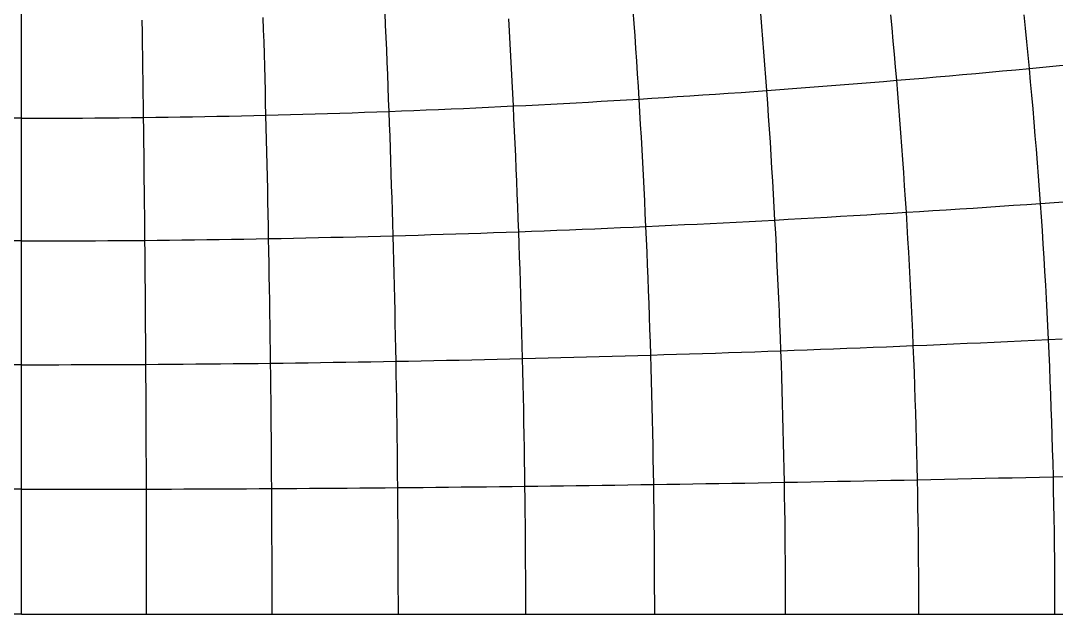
# Model space of a CAD drawing. Header units: metres. Extents: x -3.79 to 3.79, y -1 to 0.
# Drawn here: x -0.0001 to 0.0903, y -1 to -0.9482 of the extents above; entities that cross this region are included whole.
import ezdxf

# ---------------------------------------------------------------- set-up
doc = ezdxf.new("R2010")
doc.units = ezdxf.units.M

msp = doc.modelspace()

# ---------------------------------------------------------------- linework, layer by layer
for p, q in [((0, -0.948247), (0, -0.947196)), ((0.021127, -0.94899), (0.021096, -0.94793)), ((0.031771, -0.9486), (0.031724, -0.947532)), ((0.05346, -0.948439), (0.053381, -0.947343)), ((0.064601, -0.948699), (0.064509, -0.947584)), ((0.07597, -0.948841), (0.075864, -0.947703)), ((0.087602, -0.948869), (0.087482, -0.947704)), ((0, -0.949301), (0, -0.948247)), ((0.010548, -0.949223), (0.010532, -0.948168)), ((0.031817, -0.94967), (0.031771, -0.9486)), ((0.042574, -0.949133), (0.042512, -0.948052)), ((0.053536, -0.949536), (0.05346, -0.948439)), ((0.064692, -0.949816), (0.064601, -0.948699)), ((0.076075, -0.949981), (0.07597, -0.948841)), ((0.08772, -0.950036), (0.087602, -0.948869)), ((0, -0.950356), (0, -0.949301)), ((0.010563, -0.95028), (0.010548, -0.949223)), ((0.021158, -0.950051), (0.021127, -0.94899)), ((0.031863, -0.950741), (0.031817, -0.94967)), ((0.042634, -0.950215), (0.042574, -0.949133)), ((0.053611, -0.950634), (0.053536, -0.949536)), ((0.06478, -0.950934), (0.064692, -0.949816)), ((0, -0.951412), (0, -0.950356)), ((0.010578, -0.951338), (0.010563, -0.95028)), ((0.021188, -0.951114), (0.021158, -0.950051)), ((0.031907, -0.951813), (0.031863, -0.950741)), ((0.042694, -0.951299), (0.042634, -0.950215)), ((0.053684, -0.951734), (0.053611, -0.950634)), ((0.076177, -0.951122), (0.076075, -0.949981)), ((0.087835, -0.951204), (0.08772, -0.950036)), ((0, -0.95247), (0, -0.951412)), ((0.010593, -0.952398), (0.010578, -0.951338)), ((0.021218, -0.952179), (0.021188, -0.951114)), ((0.042752, -0.952384), (0.042694, -0.951299)), ((0.064867, -0.952054), (0.06478, -0.950934)), ((0.076276, -0.952265), (0.076177, -0.951122)), ((0.087948, -0.952373), (0.087835, -0.951204)), ((0, -0.95353), (0, -0.95247)), ((0.010607, -0.953459), (0.010593, -0.952398)), ((0.021247, -0.953245), (0.021218, -0.952179)), ((0.031951, -0.952887), (0.031907, -0.951813)), ((0.042809, -0.953471), (0.042752, -0.952384)), ((0.053756, -0.952836), (0.053684, -0.951734)), ((0.064952, -0.953175), (0.064867, -0.952054)), ((0.076374, -0.953409), (0.076276, -0.952265)), ((0.085612, -0.952592), (0.086779, -0.952484)), ((0.086779, -0.952484), (0.087948, -0.952373)), ((0.087948, -0.952373), (0.08912, -0.952262)), ((0.088057, -0.953544), (0.087948, -0.952373)), ((0.08912, -0.952262), (0.090294, -0.952148)), ((0.090294, -0.952148), (0.091471, -0.952033)), ((0.021275, -0.954312), (0.021247, -0.953245)), ((0.031993, -0.953963), (0.031951, -0.952887)), ((0.053826, -0.953939), (0.053756, -0.952836)), ((0.065034, -0.954298), (0.064952, -0.953175)), ((0.07523, -0.953504), (0.076374, -0.953409)), ((0.076374, -0.953409), (0.07752, -0.953312)), ((0.076469, -0.954555), (0.076374, -0.953409)), ((0.07752, -0.953312), (0.078669, -0.953214)), ((0.078669, -0.953214), (0.07982, -0.953114)), ((0.07982, -0.953114), (0.080973, -0.953013)), ((0.080973, -0.953013), (0.082129, -0.95291)), ((0.082129, -0.95291), (0.083288, -0.952806)), ((0.083288, -0.952806), (0.084449, -0.9527)), ((0.084449, -0.9527), (0.085612, -0.952592)), ((0, -0.954591), (0, -0.95353)), ((0.010621, -0.954521), (0.010607, -0.953459)), ((0.021302, -0.955381), (0.021275, -0.954312)), ((0.032035, -0.955039), (0.031993, -0.953963)), ((0.042865, -0.954559), (0.042809, -0.953471)), ((0.053894, -0.955043), (0.053826, -0.953939)), ((0.063912, -0.954379), (0.065034, -0.954298)), ((0.065034, -0.954298), (0.066159, -0.954215)), ((0.065115, -0.955422), (0.065034, -0.954298)), ((0.066159, -0.954215), (0.067285, -0.954132)), ((0.067285, -0.954132), (0.068414, -0.954046)), ((0.068414, -0.954046), (0.069544, -0.95396)), ((0.069544, -0.95396), (0.070677, -0.953871)), ((0.070677, -0.953871), (0.071812, -0.953782)), ((0.071812, -0.953782), (0.072949, -0.953691)), ((0.072949, -0.953691), (0.074088, -0.953598)), ((0.074088, -0.953598), (0.07523, -0.953504)), ((0.088165, -0.954717), (0.088057, -0.953544)), ((0, -0.955653), (0, -0.954591)), ((0.010635, -0.955585), (0.010621, -0.954521)), ((0.032075, -0.956118), (0.032035, -0.955039)), ((0.042919, -0.955649), (0.042865, -0.954559)), ((0.049486, -0.955302), (0.050586, -0.95524)), ((0.050586, -0.95524), (0.051687, -0.955176)), ((0.051687, -0.955176), (0.05279, -0.95511)), ((0.05279, -0.95511), (0.053894, -0.955043)), ((0.053894, -0.955043), (0.055, -0.954975)), ((0.053961, -0.956149), (0.053894, -0.955043)), ((0.055, -0.954975), (0.056108, -0.954905)), ((0.056108, -0.954905), (0.057217, -0.954834)), ((0.057217, -0.954834), (0.058329, -0.954762)), ((0.058329, -0.954762), (0.059442, -0.954688)), ((0.059442, -0.954688), (0.060556, -0.954613)), ((0.060556, -0.954613), (0.061673, -0.954536)), ((0.061673, -0.954536), (0.062791, -0.954458)), ((0.062791, -0.954458), (0.063912, -0.954379)), ((0.076561, -0.955702), (0.076469, -0.954555)), ((0.088269, -0.955891), (0.088165, -0.954717)), ((0, -0.956717), (0, -0.955653)), ((0.010648, -0.95665), (0.010635, -0.955585)), ((0.021329, -0.956451), (0.021302, -0.955381)), ((0.029919, -0.956195), (0.030997, -0.956157)), ((0.030997, -0.956157), (0.032075, -0.956118)), ((0.032075, -0.956118), (0.033155, -0.956077)), ((0.032115, -0.957197), (0.032075, -0.956118)), ((0.033155, -0.956077), (0.034235, -0.956035)), ((0.034235, -0.956035), (0.035317, -0.955991)), ((0.035317, -0.955991), (0.036399, -0.955947)), ((0.036399, -0.955947), (0.037483, -0.9559)), ((0.037483, -0.9559), (0.038568, -0.955853)), ((0.038568, -0.955853), (0.039654, -0.955804)), ((0.039654, -0.955804), (0.040741, -0.955754)), ((0.040741, -0.955754), (0.041829, -0.955702)), ((0.041829, -0.955702), (0.042919, -0.955649)), ((0.042919, -0.955649), (0.04401, -0.955595)), ((0.042972, -0.95674), (0.042919, -0.955649)), ((0.04401, -0.955595), (0.045103, -0.955539)), ((0.045103, -0.955539), (0.046197, -0.955482)), ((0.046197, -0.955482), (0.047292, -0.955423)), ((0.047292, -0.955423), (0.048388, -0.955364)), ((0.048388, -0.955364), (0.049486, -0.955302)), ((0.054026, -0.957256), (0.053961, -0.956149)), ((0.065194, -0.956547), (0.065115, -0.955422)), ((0.076651, -0.956851), (0.076561, -0.955702)), ((0.08837, -0.957066), (0.088269, -0.955891)), ((0, -0.956717), (-0.001064, -0.956716)), ((0, -0.956717), (0.001064, -0.956716)), ((0, -0.957782), (0, -0.956717)), ((0.001064, -0.956716), (0.002129, -0.956714)), ((0.002129, -0.956714), (0.003193, -0.956711)), ((0.003193, -0.956711), (0.004258, -0.956706)), ((0.004258, -0.956706), (0.005322, -0.9567)), ((0.005322, -0.9567), (0.006387, -0.956693)), ((0.006387, -0.956693), (0.007452, -0.956684)), ((0.007452, -0.956684), (0.008517, -0.956674)), ((0.008517, -0.956674), (0.009583, -0.956663)), ((0.009583, -0.956663), (0.010648, -0.95665)), ((0.010648, -0.95665), (0.011715, -0.956636)), ((0.010662, -0.957717), (0.010648, -0.95665)), ((0.011715, -0.956636), (0.012781, -0.956621)), ((0.012781, -0.956621), (0.013848, -0.956605)), ((0.013848, -0.956605), (0.014915, -0.956587)), ((0.014915, -0.956587), (0.015983, -0.956567)), ((0.015983, -0.956567), (0.017051, -0.956547)), ((0.017051, -0.956547), (0.01812, -0.956525)), ((0.01812, -0.956525), (0.019189, -0.956501)), ((0.019189, -0.956501), (0.020259, -0.956477)), ((0.020259, -0.956477), (0.021329, -0.956451)), ((0.021329, -0.956451), (0.022401, -0.956424)), ((0.021356, -0.957522), (0.021329, -0.956451)), ((0.022401, -0.956424), (0.023472, -0.956395)), ((0.023472, -0.956395), (0.024545, -0.956365)), ((0.024545, -0.956365), (0.025618, -0.956334)), ((0.025618, -0.956334), (0.026692, -0.956301)), ((0.026692, -0.956301), (0.027767, -0.956267)), ((0.027767, -0.956267), (0.028843, -0.956232)), ((0.028843, -0.956232), (0.029919, -0.956195)), ((0.043024, -0.957833), (0.042972, -0.95674)), ((0.06527, -0.957674), (0.065194, -0.956547)), ((0.076739, -0.958001), (0.076651, -0.956851)), ((0.088469, -0.958243), (0.08837, -0.957066)), ((0, -0.958848), (0, -0.957782)), ((0.010674, -0.958785), (0.010662, -0.957717)), ((0.021381, -0.958595), (0.021356, -0.957522)), ((0.032154, -0.958278), (0.032115, -0.957197)), ((0.043074, -0.958926), (0.043024, -0.957833)), ((0.054089, -0.958365), (0.054026, -0.957256)), ((0.065345, -0.958802), (0.06527, -0.957674)), ((0, -0.959915), (0, -0.958848)), ((0.010687, -0.959854), (0.010674, -0.958785)), ((0.021406, -0.959669), (0.021381, -0.958595)), ((0.032191, -0.95936), (0.032154, -0.958278)), ((0.054151, -0.959475), (0.054089, -0.958365)), ((0.065418, -0.959932), (0.065345, -0.958802)), ((0.076825, -0.959152), (0.076739, -0.958001)), ((0.088565, -0.959421), (0.088469, -0.958243)), ((0.021431, -0.960744), (0.021406, -0.959669)), ((0.032228, -0.960444), (0.032191, -0.95936)), ((0.043123, -0.960021), (0.043074, -0.958926)), ((0.054211, -0.960586), (0.054151, -0.959475)), ((0.076908, -0.960305), (0.076825, -0.959152)), ((0.088659, -0.960601), (0.088565, -0.959421)), ((0, -0.960984), (0, -0.959915)), ((0.010699, -0.960924), (0.010687, -0.959854)), ((0.032263, -0.961529), (0.032228, -0.960444)), ((0.043171, -0.961118), (0.043123, -0.960021)), ((0.05427, -0.961698), (0.054211, -0.960586)), ((0.065488, -0.961063), (0.065418, -0.959932)), ((0.076989, -0.961459), (0.076908, -0.960305)), ((0.088749, -0.961781), (0.088659, -0.960601)), ((0, -0.962054), (0, -0.960984)), ((0.010711, -0.961996), (0.010699, -0.960924)), ((0.021454, -0.961821), (0.021431, -0.960744)), ((0.032298, -0.962614), (0.032263, -0.961529)), ((0.043218, -0.962215), (0.043171, -0.961118)), ((0.065557, -0.962194), (0.065488, -0.961063)), ((0.077067, -0.962614), (0.076989, -0.961459)), ((0, -0.963125), (0, -0.962054)), ((0.010722, -0.963069), (0.010711, -0.961996)), ((0.021477, -0.962899), (0.021454, -0.961821)), ((0.043263, -0.963314), (0.043218, -0.962215)), ((0.054326, -0.962812), (0.05427, -0.961698)), ((0.065624, -0.963328), (0.065557, -0.962194)), ((0.088837, -0.962963), (0.088749, -0.961781)), ((0, -0.964198), (0, -0.963125)), ((0.010733, -0.964143), (0.010722, -0.963069)), ((0.0215, -0.963977), (0.021477, -0.962899)), ((0.032332, -0.963702), (0.032298, -0.962614)), ((0.043306, -0.964413), (0.043263, -0.963314)), ((0.054381, -0.963927), (0.054326, -0.962812)), ((0.065688, -0.964462), (0.065624, -0.963328)), ((0.077144, -0.96377), (0.077067, -0.962614)), ((0.088922, -0.964146), (0.088837, -0.962963)), ((0, -0.965271), (0, -0.964198)), ((0.010744, -0.965218), (0.010733, -0.964143)), ((0.021521, -0.965057), (0.0215, -0.963977)), ((0.032364, -0.96479), (0.032332, -0.963702)), ((0.054435, -0.965042), (0.054381, -0.963927)), ((0.077217, -0.964927), (0.077144, -0.96377)), ((0.08656, -0.964312), (0.08774, -0.96423)), ((0.08774, -0.96423), (0.088922, -0.964146)), ((0.088922, -0.964146), (0.090107, -0.964062)), ((0.089005, -0.965331), (0.088922, -0.964146)), ((0.090107, -0.964062), (0.091295, -0.963977)), ((0.021542, -0.966138), (0.021521, -0.965057)), ((0.032396, -0.965879), (0.032364, -0.96479)), ((0.043349, -0.965514), (0.043306, -0.964413)), ((0.054487, -0.966159), (0.054435, -0.965042)), ((0.065751, -0.965597), (0.065688, -0.964462)), ((0.072604, -0.965208), (0.073754, -0.96514)), ((0.073754, -0.96514), (0.074906, -0.96507)), ((0.074906, -0.96507), (0.07606, -0.964999)), ((0.07606, -0.964999), (0.077217, -0.964927)), ((0.077217, -0.964927), (0.078376, -0.964854)), ((0.077288, -0.966086), (0.077217, -0.964927)), ((0.078376, -0.964854), (0.079538, -0.96478)), ((0.079538, -0.96478), (0.080702, -0.964705)), ((0.080702, -0.964705), (0.081868, -0.964628)), ((0.081868, -0.964628), (0.083038, -0.964551)), ((0.083038, -0.964551), (0.084209, -0.964472)), ((0.084209, -0.964472), (0.085384, -0.964393)), ((0.085384, -0.964393), (0.08656, -0.964312)), ((0, -0.966345), (0, -0.965271)), ((0.010755, -0.966294), (0.010744, -0.965218)), ((0.032427, -0.966969), (0.032396, -0.965879)), ((0.04339, -0.966616), (0.043349, -0.965514)), ((0.055605, -0.966108), (0.056725, -0.966055)), ((0.056725, -0.966055), (0.057847, -0.966002)), ((0.057847, -0.966002), (0.05897, -0.965947)), ((0.05897, -0.965947), (0.060096, -0.965892)), ((0.060096, -0.965892), (0.061223, -0.965835)), ((0.061223, -0.965835), (0.062352, -0.965777)), ((0.062352, -0.965777), (0.063483, -0.965718)), ((0.063483, -0.965718), (0.064616, -0.965658)), ((0.064616, -0.965658), (0.065751, -0.965597)), ((0.065751, -0.965597), (0.066888, -0.965535)), ((0.065811, -0.966734), (0.065751, -0.965597)), ((0.066888, -0.965535), (0.068027, -0.965472)), ((0.068027, -0.965472), (0.069168, -0.965408)), ((0.069168, -0.965408), (0.070311, -0.965342)), ((0.070311, -0.965342), (0.071456, -0.965276)), ((0.071456, -0.965276), (0.072604, -0.965208)), ((0.077357, -0.967245), (0.077288, -0.966086)), ((0.089084, -0.966516), (0.089005, -0.965331)), ((0, -0.967421), (0, -0.966345)), ((0.010765, -0.967371), (0.010755, -0.966294)), ((0.021563, -0.96722), (0.021542, -0.966138)), ((0.030247, -0.967028), (0.031337, -0.966999)), ((0.031337, -0.966999), (0.032427, -0.966969)), ((0.032427, -0.966969), (0.033518, -0.966938)), ((0.032456, -0.96806), (0.032427, -0.966969)), ((0.033518, -0.966938), (0.03461, -0.966907)), ((0.03461, -0.966907), (0.035704, -0.966874)), ((0.035704, -0.966874), (0.036798, -0.96684)), ((0.036798, -0.96684), (0.037894, -0.966805)), ((0.037894, -0.966805), (0.038991, -0.96677)), ((0.038991, -0.96677), (0.040089, -0.966733)), ((0.040089, -0.966733), (0.041188, -0.966695)), ((0.041188, -0.966695), (0.042288, -0.966656)), ((0.042288, -0.966656), (0.04339, -0.966616)), ((0.04339, -0.966616), (0.044493, -0.966575)), ((0.04343, -0.967719), (0.04339, -0.966616)), ((0.044493, -0.966575), (0.045598, -0.966533)), ((0.045598, -0.966533), (0.046704, -0.96649)), ((0.046704, -0.96649), (0.047811, -0.966446)), ((0.047811, -0.966446), (0.04892, -0.966401)), ((0.04892, -0.966401), (0.05003, -0.966355)), ((0.05003, -0.966355), (0.051142, -0.966307)), ((0.051142, -0.966307), (0.052255, -0.966259)), ((0.052255, -0.966259), (0.05337, -0.96621)), ((0.05337, -0.96621), (0.054487, -0.966159)), ((0.054487, -0.966159), (0.055605, -0.966108)), ((0.054537, -0.967277), (0.054487, -0.966159)), ((0.06587, -0.967871), (0.065811, -0.966734)), ((0.089161, -0.967702), (0.089084, -0.966516)), ((0, -0.967421), (-0.001076, -0.96742)), ((0, -0.967421), (0.001076, -0.96742)), ((0, -0.968497), (0, -0.967421)), ((0.001076, -0.96742), (0.002152, -0.967419)), ((0.002152, -0.967419), (0.003228, -0.967416)), ((0.003228, -0.967416), (0.004304, -0.967413)), ((0.004304, -0.967413), (0.00538, -0.967408)), ((0.00538, -0.967408), (0.006457, -0.967403)), ((0.006457, -0.967403), (0.007534, -0.967396)), ((0.007534, -0.967396), (0.00861, -0.967389)), ((0.00861, -0.967389), (0.009688, -0.96738)), ((0.009688, -0.96738), (0.010765, -0.967371)), ((0.010765, -0.967371), (0.011843, -0.96736)), ((0.010775, -0.968449), (0.010765, -0.967371)), ((0.011843, -0.96736), (0.012921, -0.967349)), ((0.012921, -0.967349), (0.013999, -0.967336)), ((0.013999, -0.967336), (0.015078, -0.967323)), ((0.015078, -0.967323), (0.016158, -0.967308)), ((0.016158, -0.967308), (0.017238, -0.967293)), ((0.017238, -0.967293), (0.018318, -0.967276)), ((0.018318, -0.967276), (0.019399, -0.967258)), ((0.019399, -0.967258), (0.020481, -0.96724)), ((0.020481, -0.96724), (0.021563, -0.96722)), ((0.021563, -0.96722), (0.022646, -0.9672)), ((0.021583, -0.968303), (0.021563, -0.96722)), ((0.022646, -0.9672), (0.023729, -0.967178)), ((0.023729, -0.967178), (0.024814, -0.967156)), ((0.024814, -0.967156), (0.025899, -0.967132)), ((0.025899, -0.967132), (0.026985, -0.967107)), ((0.026985, -0.967107), (0.028071, -0.967082)), ((0.028071, -0.967082), (0.029159, -0.967055)), ((0.029159, -0.967055), (0.030247, -0.967028)), ((0.043468, -0.968823), (0.04343, -0.967719)), ((0.054585, -0.968396), (0.054537, -0.967277)), ((0.065926, -0.96901), (0.06587, -0.967871)), ((0.077424, -0.968406), (0.077357, -0.967245)), ((0.089235, -0.96889), (0.089161, -0.967702)), ((0, -0.969575), (0, -0.968497)), ((0.010784, -0.969528), (0.010775, -0.968449)), ((0.021602, -0.969387), (0.021583, -0.968303)), ((0.032485, -0.969153), (0.032456, -0.96806)), ((0.054632, -0.969516), (0.054585, -0.968396)), ((0.077488, -0.969568), (0.077424, -0.968406)), ((0, -0.970653), (0, -0.969575)), ((0.010793, -0.970608), (0.010784, -0.969528)), ((0.02162, -0.970472), (0.021602, -0.969387)), ((0.032513, -0.970246), (0.032485, -0.969153)), ((0.043506, -0.969928), (0.043468, -0.968823)), ((0.054677, -0.970637), (0.054632, -0.969516)), ((0.065981, -0.970149), (0.065926, -0.96901)), ((0.07755, -0.97073), (0.077488, -0.969568)), ((0.089306, -0.970078), (0.089235, -0.96889)), ((0.010802, -0.971689), (0.010793, -0.970608)), ((0.021638, -0.971558), (0.02162, -0.970472)), ((0.03254, -0.97134), (0.032513, -0.970246)), ((0.043541, -0.971034), (0.043506, -0.969928)), ((0.066033, -0.97129), (0.065981, -0.970149)), ((0.089375, -0.971268), (0.089306, -0.970078)), ((0, -0.971732), (0, -0.970653)), ((0.032565, -0.972435), (0.03254, -0.97134)), ((0.043576, -0.97214), (0.043541, -0.971034)), ((0.05472, -0.971759), (0.054677, -0.970637)), ((0.066083, -0.972431), (0.066033, -0.97129)), ((0.077609, -0.971894), (0.07755, -0.97073)), ((0.089441, -0.972458), (0.089375, -0.971268)), ((0, -0.972812), (0, -0.971732)), ((0.010811, -0.972771), (0.010802, -0.971689)), ((0.021655, -0.972645), (0.021638, -0.971558)), ((0.043609, -0.973248), (0.043576, -0.97214)), ((0.054762, -0.972882), (0.05472, -0.971759)), ((0.066132, -0.973573), (0.066083, -0.972431)), ((0.077666, -0.973058), (0.077609, -0.971894)), ((0, -0.973893), (0, -0.972812)), ((0.010819, -0.973853), (0.010811, -0.972771)), ((0.021671, -0.973733), (0.021655, -0.972645)), ((0.03259, -0.973531), (0.032565, -0.972435)), ((0.043641, -0.974356), (0.043609, -0.973248)), ((0.054802, -0.974005), (0.054762, -0.972882)), ((0.07772, -0.974223), (0.077666, -0.973058)), ((0.089504, -0.973649), (0.089441, -0.972458)), ((0, -0.974975), (0, -0.973893)), ((0.010827, -0.974937), (0.010819, -0.973853)), ((0.021687, -0.974821), (0.021671, -0.973733)), ((0.032614, -0.974628), (0.03259, -0.973531)), ((0.05484, -0.97513), (0.054802, -0.974005)), ((0.066178, -0.974716), (0.066132, -0.973573)), ((0.077773, -0.975389), (0.07772, -0.974223)), ((0.089564, -0.974841), (0.089504, -0.973649)), ((0, -0.976057), (0, -0.974975)), ((0.010834, -0.976021), (0.010827, -0.974937)), ((0.021702, -0.97591), (0.021687, -0.974821)), ((0.032636, -0.975725), (0.032614, -0.974628)), ((0.043671, -0.975466), (0.043641, -0.974356)), ((0.054877, -0.976255), (0.05484, -0.97513)), ((0.066222, -0.97586), (0.066178, -0.974716)), ((0.089621, -0.976034), (0.089564, -0.974841)), ((0.010842, -0.977106), (0.010834, -0.976021)), ((0.021717, -0.977), (0.021702, -0.97591)), ((0.032658, -0.976824), (0.032636, -0.975725)), ((0.0437, -0.976576), (0.043671, -0.975466)), ((0.066265, -0.977005), (0.066222, -0.97586)), ((0.077822, -0.976556), (0.077773, -0.975389)), ((0.08843, -0.976089), (0.089621, -0.976034)), ((0.089621, -0.976034), (0.090816, -0.975977)), ((0.089676, -0.977227), (0.089621, -0.976034)), ((0, -0.977141), (0, -0.976057)), ((0.032679, -0.977923), (0.032658, -0.976824)), ((0.043728, -0.977686), (0.0437, -0.976576)), ((0.054912, -0.977381), (0.054877, -0.976255)), ((0.06741, -0.976963), (0.068559, -0.976921)), ((0.068559, -0.976921), (0.069709, -0.976878)), ((0.069709, -0.976878), (0.070861, -0.976834)), ((0.070861, -0.976834), (0.072016, -0.97679)), ((0.072016, -0.97679), (0.073172, -0.976744)), ((0.073172, -0.976744), (0.074331, -0.976699)), ((0.074331, -0.976699), (0.075493, -0.976652)), ((0.075493, -0.976652), (0.076656, -0.976604)), ((0.076656, -0.976604), (0.077822, -0.976556)), ((0.077822, -0.976556), (0.078991, -0.976507)), ((0.07787, -0.977724), (0.077822, -0.976556)), ((0.078991, -0.976507), (0.080162, -0.976458)), ((0.080162, -0.976458), (0.081335, -0.976407)), ((0.081335, -0.976407), (0.082511, -0.976356)), ((0.082511, -0.976356), (0.083689, -0.976304)), ((0.083689, -0.976304), (0.084871, -0.976252)), ((0.084871, -0.976252), (0.086054, -0.976198)), ((0.086054, -0.976198), (0.08724, -0.976144)), ((0.08724, -0.976144), (0.08843, -0.976089)), ((0, -0.978225), (0, -0.977141)), ((0.010849, -0.978191), (0.010842, -0.977106)), ((0.02173, -0.978091), (0.021717, -0.977)), ((0.035981, -0.977859), (0.037084, -0.977836)), ((0.037084, -0.977836), (0.038189, -0.977813)), ((0.038189, -0.977813), (0.039294, -0.977789)), ((0.039294, -0.977789), (0.040401, -0.977764)), ((0.040401, -0.977764), (0.041508, -0.977739)), ((0.041508, -0.977739), (0.042618, -0.977713)), ((0.042618, -0.977713), (0.043728, -0.977686)), ((0.043728, -0.977686), (0.04484, -0.977659)), ((0.043754, -0.978798), (0.043728, -0.977686)), ((0.04484, -0.977659), (0.045953, -0.977631)), ((0.045953, -0.977631), (0.047067, -0.977602)), ((0.047067, -0.977602), (0.048183, -0.977572)), ((0.048183, -0.977572), (0.049301, -0.977542)), ((0.049301, -0.977542), (0.05042, -0.977511)), ((0.05042, -0.977511), (0.05154, -0.97748)), ((0.05154, -0.97748), (0.052662, -0.977447)), ((0.052662, -0.977447), (0.053786, -0.977414)), ((0.053786, -0.977414), (0.054912, -0.977381)), ((0.054912, -0.977381), (0.056039, -0.977346)), ((0.054945, -0.978507), (0.054912, -0.977381)), ((0.056039, -0.977346), (0.057168, -0.977311)), ((0.057168, -0.977311), (0.058298, -0.977275)), ((0.058298, -0.977275), (0.05943, -0.977239)), ((0.05943, -0.977239), (0.060565, -0.977202)), ((0.060565, -0.977202), (0.061701, -0.977164)), ((0.061701, -0.977164), (0.062839, -0.977125)), ((0.062839, -0.977125), (0.063979, -0.977086)), ((0.063979, -0.977086), (0.065121, -0.977046)), ((0.065121, -0.977046), (0.066265, -0.977005)), ((0.066265, -0.977005), (0.06741, -0.976963)), ((0.066305, -0.97815), (0.066265, -0.977005)), ((0.077915, -0.978892), (0.07787, -0.977724)), ((0.089728, -0.978422), (0.089676, -0.977227)), ((0, -0.978225), (-0.001084, -0.978224)), ((0, -0.978225), (0.001084, -0.978224)), ((0, -0.979309), (0, -0.978225)), ((0.001084, -0.978224), (0.002169, -0.978223)), ((0.002169, -0.978223), (0.003253, -0.978222)), ((0.003253, -0.978222), (0.004338, -0.978219)), ((0.004338, -0.978219), (0.005422, -0.978216)), ((0.005422, -0.978216), (0.006507, -0.978213)), ((0.006507, -0.978213), (0.007592, -0.978208)), ((0.007592, -0.978208), (0.008677, -0.978203)), ((0.008677, -0.978203), (0.009763, -0.978198)), ((0.009763, -0.978198), (0.010849, -0.978191)), ((0.010849, -0.978191), (0.011935, -0.978184)), ((0.010855, -0.979278), (0.010849, -0.978191)), ((0.011935, -0.978184), (0.013021, -0.978177)), ((0.013021, -0.978177), (0.014108, -0.978168)), ((0.014108, -0.978168), (0.015195, -0.978159)), ((0.015195, -0.978159), (0.016283, -0.978149)), ((0.016283, -0.978149), (0.017372, -0.978139)), ((0.017372, -0.978139), (0.01846, -0.978128)), ((0.01846, -0.978128), (0.01955, -0.978116)), ((0.01955, -0.978116), (0.02064, -0.978104)), ((0.02064, -0.978104), (0.02173, -0.978091)), ((0.02173, -0.978091), (0.022822, -0.978077)), ((0.021743, -0.979182), (0.02173, -0.978091)), ((0.022822, -0.978077), (0.023914, -0.978062)), ((0.023914, -0.978062), (0.025006, -0.978047)), ((0.025006, -0.978047), (0.0261, -0.978032)), ((0.0261, -0.978032), (0.027194, -0.978015)), ((0.027194, -0.978015), (0.028289, -0.977998)), ((0.028289, -0.977998), (0.029385, -0.97798)), ((0.029385, -0.97798), (0.030482, -0.977962)), ((0.030482, -0.977962), (0.03158, -0.977942)), ((0.03158, -0.977942), (0.032679, -0.977923)), ((0.032679, -0.977923), (0.033779, -0.977902)), ((0.032699, -0.979022), (0.032679, -0.977923)), ((0.033779, -0.977902), (0.03488, -0.977881)), ((0.03488, -0.977881), (0.035981, -0.977859)), ((0.054976, -0.979635), (0.054945, -0.978507)), ((0.066343, -0.979296), (0.066305, -0.97815)), ((0.089777, -0.979617), (0.089728, -0.978422)), ((0, -0.980395), (0, -0.979309)), ((0.010861, -0.980364), (0.010855, -0.979278)), ((0.021756, -0.980274), (0.021743, -0.979182)), ((0.032717, -0.980123), (0.032699, -0.979022)), ((0.043779, -0.97991), (0.043754, -0.978798)), ((0.055006, -0.980763), (0.054976, -0.979635)), ((0.066379, -0.980443), (0.066343, -0.979296)), ((0.077957, -0.980061), (0.077915, -0.978892)), ((0.089823, -0.980812), (0.089777, -0.979617)), ((0, -0.98148), (0, -0.980395)), ((0.010867, -0.981452), (0.010861, -0.980364)), ((0.021768, -0.981366), (0.021756, -0.980274)), ((0.032735, -0.981223), (0.032717, -0.980123)), ((0.043803, -0.981022), (0.043779, -0.97991)), ((0.066413, -0.98159), (0.066379, -0.980443)), ((0.077997, -0.981231), (0.077957, -0.980061)), ((0.010873, -0.98254), (0.010867, -0.981452)), ((0.021779, -0.98246), (0.021768, -0.981366)), ((0.032752, -0.982325), (0.032735, -0.981223)), ((0.043825, -0.982136), (0.043803, -0.981022)), ((0.055034, -0.981891), (0.055006, -0.980763)), ((0.078035, -0.982401), (0.077997, -0.981231)), ((0.089867, -0.982009), (0.089823, -0.980812)), ((0, -0.982567), (0, -0.98148)), ((0.032767, -0.983427), (0.032752, -0.982325)), ((0.043846, -0.98325), (0.043825, -0.982136)), ((0.055061, -0.98302), (0.055034, -0.981891)), ((0.066445, -0.982738), (0.066413, -0.98159)), ((0.089907, -0.983205), (0.089867, -0.982009)), ((0, -0.983654), (0, -0.982567)), ((0.010878, -0.983629), (0.010873, -0.98254)), ((0.021789, -0.983553), (0.021779, -0.98246)), ((0.043866, -0.984364), (0.043846, -0.98325)), ((0.055085, -0.98415), (0.055061, -0.98302)), ((0.066475, -0.983886), (0.066445, -0.982738)), ((0.07807, -0.983572), (0.078035, -0.982401)), ((0.089945, -0.984403), (0.089907, -0.983205)), ((0, -0.984741), (0, -0.983654)), ((0.010883, -0.984718), (0.010878, -0.983629)), ((0.021799, -0.984647), (0.021789, -0.983553)), ((0.032782, -0.98453), (0.032767, -0.983427)), ((0.055108, -0.98528), (0.055085, -0.98415)), ((0.066503, -0.985035), (0.066475, -0.983886)), ((0.078103, -0.984743), (0.07807, -0.983572)), ((0, -0.985829), (0, -0.984741)), ((0.010887, -0.985807), (0.010883, -0.984718)), ((0.021808, -0.985742), (0.021799, -0.984647)), ((0.032796, -0.985633), (0.032782, -0.98453)), ((0.043884, -0.985479), (0.043866, -0.984364)), ((0.066528, -0.986184), (0.066503, -0.985035)), ((0.078133, -0.985915), (0.078103, -0.984743)), ((0.08998, -0.985601), (0.089945, -0.984403)), ((0, -0.986918), (0, -0.985829)), ((0.010891, -0.986898), (0.010887, -0.985807)), ((0.021816, -0.986837), (0.021808, -0.985742)), ((0.032808, -0.986736), (0.032796, -0.985633)), ((0.043901, -0.986594), (0.043884, -0.985479)), ((0.05513, -0.98641), (0.055108, -0.98528)), ((0.078161, -0.987087), (0.078133, -0.985915)), ((0.090013, -0.986799), (0.08998, -0.985601)), ((0.021824, -0.987933), (0.021816, -0.986837)), ((0.03282, -0.98784), (0.032808, -0.986736)), ((0.043917, -0.98771), (0.043901, -0.986594)), ((0.055149, -0.987541), (0.05513, -0.98641)), ((0.066552, -0.987334), (0.066528, -0.986184)), ((0.090042, -0.987998), (0.090013, -0.986799)), ((0, -0.988006), (0, -0.986918)), ((0.010895, -0.987988), (0.010891, -0.986898)), ((0.043931, -0.988826), (0.043917, -0.98771)), ((0.055167, -0.988673), (0.055149, -0.987541)), ((0.066574, -0.988484), (0.066552, -0.987334)), ((0.078187, -0.98826), (0.078161, -0.987087)), ((0, -0.989096), (0, -0.988006)), ((0.010899, -0.989079), (0.010895, -0.987988)), ((0.021831, -0.989028), (0.021824, -0.987933)), ((0.032831, -0.988944), (0.03282, -0.98784)), ((0.052908, -0.988706), (0.054037, -0.98869)), ((0.054037, -0.98869), (0.055167, -0.988673)), ((0.055167, -0.988673), (0.0563, -0.988655)), ((0.055184, -0.989804), (0.055167, -0.988673)), ((0.0563, -0.988655), (0.057434, -0.988638)), ((0.057434, -0.988638), (0.05857, -0.98862)), ((0.05857, -0.98862), (0.059707, -0.988602)), ((0.059707, -0.988602), (0.060847, -0.988583)), ((0.060847, -0.988583), (0.061989, -0.988564)), ((0.061989, -0.988564), (0.063132, -0.988545)), ((0.063132, -0.988545), (0.064277, -0.988525)), ((0.064277, -0.988525), (0.065424, -0.988505)), ((0.065424, -0.988505), (0.066574, -0.988484)), ((0.066574, -0.988484), (0.067725, -0.988463)), ((0.066593, -0.989635), (0.066574, -0.988484)), ((0.067725, -0.988463), (0.068879, -0.988442)), ((0.068879, -0.988442), (0.070034, -0.988421)), ((0.070034, -0.988421), (0.071192, -0.988399)), ((0.071192, -0.988399), (0.072352, -0.988377)), ((0.072352, -0.988377), (0.073514, -0.988354)), ((0.073514, -0.988354), (0.074679, -0.988331)), ((0.074679, -0.988331), (0.075846, -0.988307)), ((0.075846, -0.988307), (0.077015, -0.988284)), ((0.077015, -0.988284), (0.078187, -0.98826)), ((0.078187, -0.98826), (0.079361, -0.988235)), ((0.07821, -0.989433), (0.078187, -0.98826)), ((0.079361, -0.988235), (0.080537, -0.98821)), ((0.080537, -0.98821), (0.081716, -0.988185)), ((0.081716, -0.988185), (0.082898, -0.988159)), ((0.082898, -0.988159), (0.084082, -0.988133)), ((0.084082, -0.988133), (0.085268, -0.988107)), ((0.085268, -0.988107), (0.086458, -0.98808)), ((0.086458, -0.98808), (0.08765, -0.988053)), ((0.08765, -0.988053), (0.088845, -0.988026)), ((0.088845, -0.988026), (0.090042, -0.987998)), ((0.090042, -0.987998), (0.091243, -0.987969)), ((0.090069, -0.989197), (0.090042, -0.987998)), ((0, -0.989096), (-0.001089, -0.989095)), ((0, -0.989096), (0.001089, -0.989095)), ((0, -0.990185), (0, -0.989096)), ((0.001089, -0.989095), (0.002179, -0.989095)), ((0.002179, -0.989095), (0.003268, -0.989094)), ((0.003268, -0.989094), (0.004358, -0.989093)), ((0.004358, -0.989093), (0.005447, -0.989091)), ((0.005447, -0.989091), (0.006537, -0.98909)), ((0.006537, -0.98909), (0.007627, -0.989087)), ((0.007627, -0.989087), (0.008717, -0.989085)), ((0.008717, -0.989085), (0.009808, -0.989082)), ((0.009808, -0.989082), (0.010899, -0.989079)), ((0.010899, -0.989079), (0.01199, -0.989075)), ((0.010902, -0.99017), (0.010899, -0.989079)), ((0.01199, -0.989075), (0.013081, -0.989071)), ((0.013081, -0.989071), (0.014173, -0.989067)), ((0.014173, -0.989067), (0.015266, -0.989063)), ((0.015266, -0.989063), (0.016359, -0.989058)), ((0.016359, -0.989058), (0.017452, -0.989053)), ((0.017452, -0.989053), (0.018546, -0.989047)), ((0.018546, -0.989047), (0.01964, -0.989041)), ((0.01964, -0.989041), (0.020735, -0.989035)), ((0.020735, -0.989035), (0.021831, -0.989028)), ((0.021831, -0.989028), (0.022927, -0.989022)), ((0.021837, -0.990125), (0.021831, -0.989028)), ((0.022927, -0.989022), (0.024025, -0.989014)), ((0.024025, -0.989014), (0.025122, -0.989007)), ((0.025122, -0.989007), (0.026221, -0.988999)), ((0.026221, -0.988999), (0.02732, -0.988991)), ((0.02732, -0.988991), (0.028421, -0.988982)), ((0.028421, -0.988982), (0.029522, -0.988973)), ((0.029522, -0.988973), (0.030624, -0.988964)), ((0.030624, -0.988964), (0.031727, -0.988954)), ((0.031727, -0.988954), (0.032831, -0.988944)), ((0.032831, -0.988944), (0.033936, -0.988934)), ((0.03284, -0.990049), (0.032831, -0.988944)), ((0.033936, -0.988934), (0.035042, -0.988923)), ((0.035042, -0.988923), (0.036149, -0.988912)), ((0.036149, -0.988912), (0.037257, -0.988901)), ((0.037257, -0.988901), (0.038366, -0.988889)), ((0.038366, -0.988889), (0.039477, -0.988877)), ((0.039477, -0.988877), (0.040588, -0.988865)), ((0.040588, -0.988865), (0.041701, -0.988852)), ((0.041701, -0.988852), (0.042816, -0.988839)), ((0.042816, -0.988839), (0.043931, -0.988826)), ((0.043931, -0.988826), (0.045048, -0.988812)), ((0.043944, -0.989942), (0.043931, -0.988826)), ((0.045048, -0.988812), (0.046166, -0.988798)), ((0.046166, -0.988798), (0.047286, -0.988784)), ((0.047286, -0.988784), (0.048407, -0.988769)), ((0.048407, -0.988769), (0.04953, -0.988754)), ((0.04953, -0.988754), (0.050654, -0.988738)), ((0.050654, -0.988738), (0.05178, -0.988722)), ((0.05178, -0.988722), (0.052908, -0.988706)), ((0.07823, -0.990606), (0.07821, -0.989433)), ((0.090093, -0.990396), (0.090069, -0.989197)), ((0, -0.991275), (0, -0.990185)), ((0.010905, -0.991261), (0.010902, -0.99017)), ((0.021843, -0.991221), (0.021837, -0.990125)), ((0.032849, -0.991154), (0.03284, -0.990049)), ((0.043956, -0.991059), (0.043944, -0.989942)), ((0.055198, -0.990936), (0.055184, -0.989804)), ((0.066611, -0.990786), (0.066593, -0.989635)), ((0.090114, -0.991596), (0.090093, -0.990396)), ((0, -0.992365), (0, -0.991275)), ((0.010907, -0.992353), (0.010905, -0.991261)), ((0.021848, -0.992318), (0.021843, -0.991221)), ((0.032856, -0.992259), (0.032849, -0.991154)), ((0.043966, -0.992176), (0.043956, -0.991059)), ((0.055211, -0.992069), (0.055198, -0.990936)), ((0.066627, -0.991937), (0.066611, -0.990786)), ((0.078249, -0.991779), (0.07823, -0.990606)), ((0.032863, -0.993364), (0.032856, -0.992259)), ((0.043975, -0.993293), (0.043966, -0.992176)), ((0.055222, -0.993201), (0.055211, -0.992069)), ((0.06664, -0.993088), (0.066627, -0.991937)), ((0.078264, -0.992953), (0.078249, -0.991779)), ((0.090132, -0.992796), (0.090114, -0.991596)), ((0, -0.993455), (0, -0.992365)), ((0.01091, -0.993445), (0.010907, -0.992353)), ((0.021853, -0.993415), (0.021848, -0.992318)), ((0.055231, -0.994334), (0.055222, -0.993201)), ((0.066651, -0.99424), (0.06664, -0.993088)), ((0.078278, -0.994127), (0.078264, -0.992953)), ((0.090148, -0.993996), (0.090132, -0.992796)), ((0, -0.994546), (0, -0.993455)), ((0.010911, -0.994537), (0.01091, -0.993445)), ((0.021856, -0.994512), (0.021853, -0.993415)), ((0.032869, -0.99447), (0.032863, -0.993364)), ((0.043982, -0.994411), (0.043975, -0.993293)), ((0.09016, -0.995197), (0.090148, -0.993996)), ((0, -0.995636), (0, -0.994546)), ((0.010913, -0.99563), (0.010911, -0.994537)), ((0.021859, -0.995609), (0.021856, -0.994512)), ((0.032873, -0.995576), (0.032869, -0.99447)), ((0.043988, -0.995528), (0.043982, -0.994411)), ((0.055239, -0.995467), (0.055231, -0.994334)), ((0.066661, -0.995392), (0.066651, -0.99424)), ((0.078289, -0.995302), (0.078278, -0.994127)), ((0, -0.996727), (0, -0.995636)), ((0.010914, -0.996722), (0.010913, -0.99563)), ((0.021862, -0.996707), (0.021859, -0.995609)), ((0.032877, -0.996682), (0.032873, -0.995576)), ((0.043993, -0.996646), (0.043988, -0.995528)), ((0.055245, -0.9966), (0.055239, -0.995467)), ((0.066668, -0.996544), (0.066661, -0.995392)), ((0.078297, -0.996476), (0.078289, -0.995302)), ((0.09017, -0.996398), (0.09016, -0.995197)), ((0, -0.997818), (0, -0.996727)), ((0.010915, -0.997815), (0.010914, -0.996722)), ((0.021863, -0.997805), (0.021862, -0.996707)), ((0.032879, -0.997788), (0.032877, -0.996682)), ((0.043996, -0.997764), (0.043993, -0.996646)), ((0.055249, -0.997733), (0.055245, -0.9966)), ((0.066673, -0.997696), (0.066668, -0.996544)), ((0.078303, -0.997651), (0.078297, -0.996476)), ((0.090177, -0.997598), (0.09017, -0.996398)), ((0.055252, -0.998867), (0.055249, -0.997733)), ((0.066676, -0.998848), (0.066673, -0.997696)), ((0.078307, -0.998825), (0.078303, -0.997651)), ((0.090181, -0.998799), (0.090177, -0.997598)), ((0, -0.998909), (0, -0.997818)), ((0.010915, -0.998907), (0.010915, -0.997815)), ((0.021864, -0.998902), (0.021863, -0.997805)), ((0.032881, -0.998894), (0.032879, -0.997788)), ((0.043998, -0.998882), (0.043996, -0.997764)), ((0, -1), (0, -0.998909)), ((0.010916, -1), (0.010915, -0.998907)), ((0.021865, -1), (0.021864, -0.998902)), ((0.032881, -1), (0.032881, -0.998894)), ((0.043999, -1), (0.043998, -0.998882)), ((0.055253, -1), (0.055252, -0.998867)), ((0.066677, -1), (0.066676, -0.998848)), ((0.078308, -1), (0.078307, -0.998825)), ((0.090183, -1), (0.090181, -0.998799)), ((0, -1), (-0.001091, -1)), ((0, -1), (0.001091, -1)), ((0.001091, -1), (0.002182, -1)), ((0.002182, -1), (0.003273, -1)), ((0.003273, -1), (0.004364, -1)), ((0.004364, -1), (0.005456, -1)), ((0.005456, -1), (0.006547, -1)), ((0.006547, -1), (0.007639, -1)), ((0.007639, -1), (0.008731, -1)), ((0.008731, -1), (0.009823, -1)), ((0.009823, -1), (0.010916, -1)), ((0.010916, -1), (0.012008, -1)), ((0.012008, -1), (0.013102, -1)), ((0.013102, -1), (0.014195, -1)), ((0.014195, -1), (0.015289, -1)), ((0.015289, -1), (0.016384, -1)), ((0.016384, -1), (0.017479, -1)), ((0.017479, -1), (0.018574, -1)), ((0.018574, -1), (0.019671, -1)), ((0.019671, -1), (0.020767, -1)), ((0.020767, -1), (0.021865, -1)), ((0.021865, -1), (0.022963, -1)), ((0.022963, -1), (0.024061, -1)), ((0.024061, -1), (0.025161, -1)), ((0.025161, -1), (0.026261, -1)), ((0.026261, -1), (0.027362, -1)), ((0.027362, -1), (0.028464, -1)), ((0.028464, -1), (0.029567, -1)), ((0.029567, -1), (0.030671, -1)), ((0.030671, -1), (0.031775, -1)), ((0.031775, -1), (0.032881, -1)), ((0.032881, -1), (0.033988, -1)), ((0.033988, -1), (0.035096, -1)), ((0.035096, -1), (0.036204, -1)), ((0.036204, -1), (0.037314, -1)), ((0.037314, -1), (0.038425, -1)), ((0.038425, -1), (0.039538, -1)), ((0.039538, -1), (0.040651, -1)), ((0.040651, -1), (0.041766, -1)), ((0.041766, -1), (0.042882, -1)), ((0.042882, -1), (0.043999, -1)), ((0.043999, -1), (0.045118, -1)), ((0.045118, -1), (0.046238, -1)), ((0.046238, -1), (0.047359, -1)), ((0.047359, -1), (0.048482, -1)), ((0.048482, -1), (0.049607, -1)), ((0.049607, -1), (0.050733, -1)), ((0.050733, -1), (0.05186, -1)), ((0.05186, -1), (0.052989, -1)), ((0.052989, -1), (0.05412, -1)), ((0.05412, -1), (0.055253, -1)), ((0.055253, -1), (0.056387, -1)), ((0.056387, -1), (0.057523, -1)), ((0.057523, -1), (0.05866, -1)), ((0.05866, -1), (0.0598, -1)), ((0.0598, -1), (0.060941, -1)), ((0.060941, -1), (0.062085, -1)), ((0.062085, -1), (0.06323, -1)), ((0.06323, -1), (0.064377, -1)), ((0.064377, -1), (0.065526, -1)), ((0.065526, -1), (0.066677, -1)), ((0.066677, -1), (0.06783, -1)), ((0.06783, -1), (0.068986, -1)), ((0.068986, -1), (0.070143, -1)), ((0.070143, -1), (0.071303, -1)), ((0.071303, -1), (0.072465, -1)), ((0.072465, -1), (0.073629, -1)), ((0.073629, -1), (0.074795, -1)), ((0.074795, -1), (0.075964, -1)), ((0.075964, -1), (0.077135, -1)), ((0.077135, -1), (0.078308, -1)), ((0.078308, -1), (0.079484, -1)), ((0.079484, -1), (0.080662, -1)), ((0.080662, -1), (0.081843, -1)), ((0.081843, -1), (0.083027, -1)), ((0.083027, -1), (0.084213, -1)), ((0.084213, -1), (0.085401, -1)), ((0.085401, -1), (0.086593, -1)), ((0.086593, -1), (0.087787, -1)), ((0.087787, -1), (0.088983, -1)), ((0.088983, -1), (0.090183, -1)), ((0.090183, -1), (0.091385, -1))]:
    msp.add_line(p, q)

doc.saveas('drawing.dxf')
